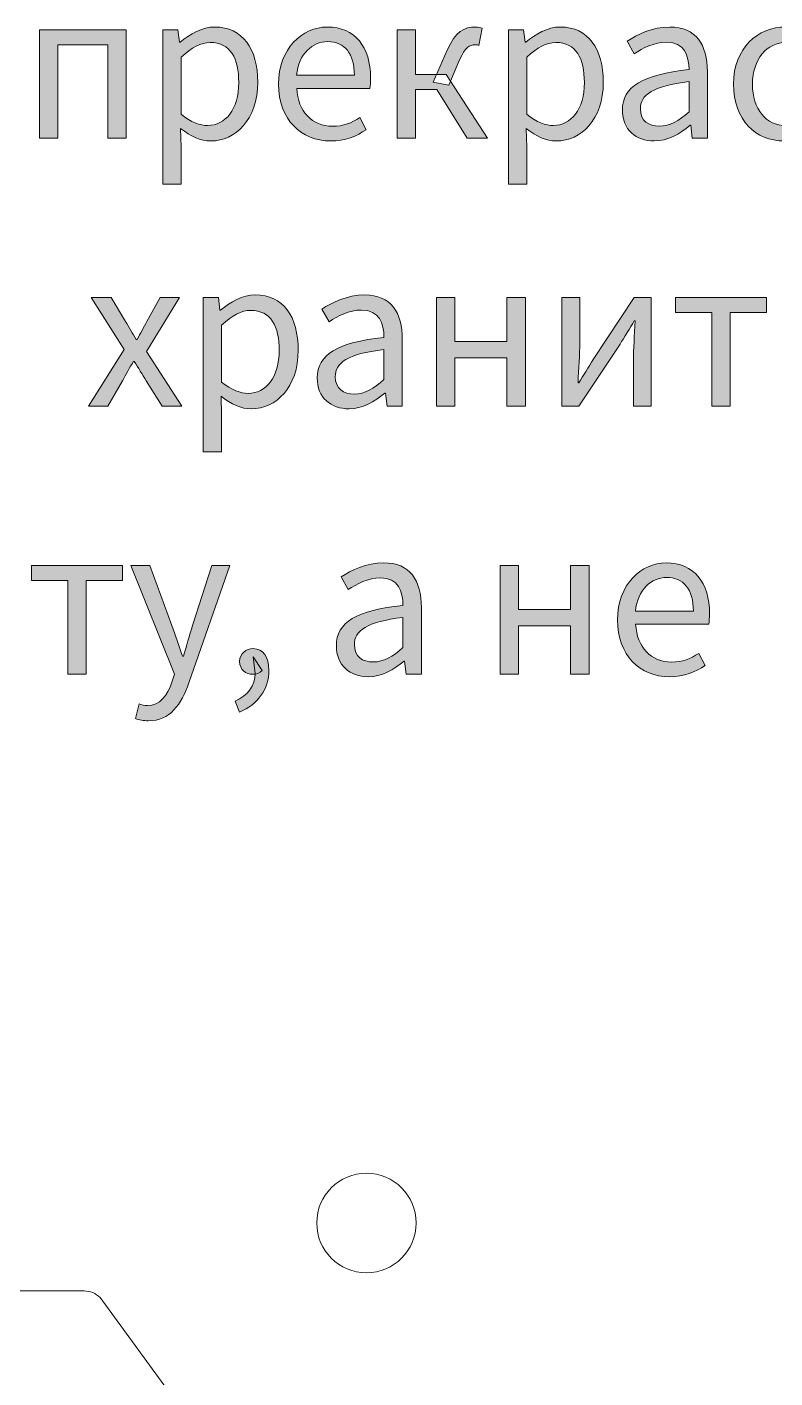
# Model space of a CAD drawing. Header units: millimetres. Extents: x -142 to 140, y -60 to 98.
# Drawn here: x -87.9 to -71.34, y 33.05 to 62.94 of the extents above; entities that cross this region are included whole.
import ezdxf

# ---------------------------------------------------------------- set-up
doc = ezdxf.new("R2010")
doc.units = ezdxf.units.MM
doc.header["$MEASUREMENT"] = 0
doc.layers.add('カット1(R255G0B0)', color=7, linetype='Continuous', lineweight=0)

# ---------------------------------------------------------------- blocks, each defined once
blk = doc.blocks.new('Block_1')
at = {"layer": 'カット1(R255G0B0)', "color": 5, "lineweight": 0, "true_color": 0x0000ff}
for points in [[(-86.638, 34.979), (-86.638, 34.979), (-141.64, 34.979), (-141.64, 34.979)], [(-86.285, 34.832), (-86.378, 34.926), (-86.506, 34.978), (-86.638, 34.978)], [(-86.285, 34.834), (-86.285, 34.834), (-75.742, 20.377), (-75.742, 20.377)]]:
    blk.add_open_spline(points, degree=3, dxfattribs=at)
blk = doc.blocks.new('Block_3')
at = {"layer": 'カット1(R255G0B0)', "true_color": 0x000000, "transparency": 33554687}
h = blk.add_hatch(color=18, dxfattribs=at)
h.dxf.hatch_style = 2
edge = h.paths.add_edge_path()
edge.add_spline(control_points=[(-87.628, 62.881), (-87.628, 62.881), (-85.706, 62.881), (-85.706, 62.881), (-85.706, 62.881), (-85.706, 60.479), (-85.706, 60.479), (-85.706, 60.479), (-86.112, 60.479), (-86.112, 60.479), (-86.112, 60.479), (-86.112, 62.55), (-86.112, 62.55), (-86.112, 62.55), (-87.221, 62.55), (-87.221, 62.55), (-87.221, 62.55), (-87.221, 60.479), (-87.221, 60.479), (-87.221, 60.479), (-87.628, 60.479), (-87.628, 60.479), (-87.628, 60.479), (-87.628, 62.881), (-87.628, 62.881)], knot_values=[0, 0, 0, 0, 1, 1, 1, 2, 2, 2, 3, 3, 3, 4, 4, 4, 5, 5, 5, 6, 6, 6, 7, 7, 7, 8, 8, 8, 8], degree=3, periodic=0)
h = blk.add_hatch(color=18, dxfattribs=at)
h.dxf.hatch_style = 2
edge = h.paths.add_edge_path()
edge.add_spline(control_points=[(-83.215, 61.713), (-83.215, 62.243), (-83.396, 62.599), (-83.848, 62.599), (-84.051, 62.599), (-84.256, 62.487), (-84.49, 62.271), (-84.49, 62.271), (-84.49, 61.012), (-84.49, 61.012), (-84.273, 60.829), (-84.064, 60.762), (-83.905, 60.762), (-83.508, 60.762), (-83.215, 61.12), (-83.215, 61.713)], knot_values=[0, 0, 0, 0, 1, 1, 1, 2, 2, 2, 3, 3, 3, 4, 4, 4, 5, 5, 5, 5], degree=3, periodic=0)
edge = h.paths.add_edge_path()
edge.add_spline(control_points=[(-84.896, 62.881), (-84.896, 62.881), (-84.561, 62.881), (-84.561, 62.881), (-84.561, 62.881), (-84.526, 62.604), (-84.526, 62.604), (-84.526, 62.604), (-84.513, 62.604), (-84.513, 62.604), (-84.296, 62.785), (-84.025, 62.941), (-83.747, 62.941), (-83.127, 62.941), (-82.795, 62.459), (-82.795, 61.717), (-82.795, 60.898), (-83.286, 60.42), (-83.835, 60.42), (-84.055, 60.42), (-84.28, 60.521), (-84.501, 60.698), (-84.501, 60.698), (-84.49, 60.279), (-84.49, 60.279), (-84.49, 60.279), (-84.49, 59.466), (-84.49, 59.466), (-84.49, 59.466), (-84.896, 59.466), (-84.896, 59.466), (-84.896, 59.466), (-84.896, 62.881), (-84.896, 62.881)], knot_values=[0, 0, 0, 0, 1, 1, 1, 2, 2, 2, 3, 3, 3, 4, 4, 4, 5, 5, 5, 6, 6, 6, 7, 7, 7, 8, 8, 8, 9, 9, 9, 10, 10, 10, 11, 11, 11, 11], degree=3, periodic=0)
h = blk.add_hatch(color=18, dxfattribs=at)
h.dxf.hatch_style = 2
edge = h.paths.add_edge_path()
edge.add_spline(control_points=[(-80.655, 61.874), (-80.655, 62.355), (-80.871, 62.617), (-81.247, 62.617), (-81.585, 62.617), (-81.886, 62.346), (-81.936, 61.874), (-81.936, 61.874), (-80.655, 61.874), (-80.655, 61.874)], knot_values=[0, 0, 0, 0, 1, 1, 1, 2, 2, 2, 3, 3, 3, 3], degree=3, periodic=0)
edge = h.paths.add_edge_path()
edge.add_spline(control_points=[(-82.334, 61.677), (-82.334, 62.459), (-81.807, 62.941), (-81.254, 62.941), (-80.641, 62.941), (-80.296, 62.501), (-80.296, 61.814), (-80.296, 61.728), (-80.303, 61.642), (-80.314, 61.583), (-80.314, 61.583), (-81.932, 61.583), (-81.932, 61.583), (-81.903, 61.074), (-81.592, 60.744), (-81.134, 60.744), (-80.903, 60.744), (-80.714, 60.818), (-80.536, 60.936), (-80.536, 60.936), (-80.391, 60.669), (-80.391, 60.669), (-80.601, 60.531), (-80.857, 60.42), (-81.184, 60.42), (-81.824, 60.42), (-82.334, 60.888), (-82.334, 61.677)], knot_values=[0, 0, 0, 0, 1, 1, 1, 2, 2, 2, 3, 3, 3, 4, 4, 4, 5, 5, 5, 6, 6, 6, 7, 7, 7, 8, 8, 8, 9, 9, 9, 9], degree=3, periodic=0)
h = blk.add_hatch(color=18, dxfattribs=at)
h.dxf.hatch_style = 2
edge = h.paths.add_edge_path()
edge.add_spline(control_points=[(-78.914, 61.718), (-78.914, 61.718), (-78.599, 62.427), (-78.599, 62.427), (-78.414, 62.848), (-78.229, 62.941), (-77.969, 62.941), (-77.918, 62.941), (-77.864, 62.931), (-77.826, 62.914), (-77.826, 62.914), (-77.898, 62.533), (-77.898, 62.533), (-77.928, 62.543), (-77.944, 62.546), (-77.979, 62.546), (-78.103, 62.546), (-78.203, 62.501), (-78.325, 62.216), (-78.325, 62.216), (-78.568, 61.651), (-78.568, 61.651), (-78.568, 61.651), (-78.914, 61.718), (-78.914, 61.718)], knot_values=[0, 0, 0, 0, 1, 1, 1, 2, 2, 2, 3, 3, 3, 4, 4, 4, 5, 5, 5, 6, 6, 6, 7, 7, 7, 8, 8, 8, 8], degree=3, periodic=0)
edge = h.paths.add_edge_path()
edge.add_spline(control_points=[(-79.706, 62.881), (-79.706, 62.881), (-79.299, 62.881), (-79.299, 62.881), (-79.299, 62.881), (-79.299, 61.893), (-79.299, 61.893), (-79.299, 61.893), (-78.625, 61.893), (-78.625, 61.893), (-78.625, 61.893), (-77.712, 60.479), (-77.712, 60.479), (-77.712, 60.479), (-78.16, 60.479), (-78.16, 60.479), (-78.16, 60.479), (-78.828, 61.562), (-78.828, 61.562), (-78.828, 61.562), (-79.299, 61.562), (-79.299, 61.562), (-79.299, 61.562), (-79.299, 60.479), (-79.299, 60.479), (-79.299, 60.479), (-79.706, 60.479), (-79.706, 60.479), (-79.706, 60.479), (-79.706, 62.881), (-79.706, 62.881)], knot_values=[0, 0, 0, 0, 1, 1, 1, 2, 2, 2, 3, 3, 3, 4, 4, 4, 5, 5, 5, 6, 6, 6, 7, 7, 7, 8, 8, 8, 9, 9, 9, 10, 10, 10, 10], degree=3, periodic=0)
h = blk.add_hatch(color=18, dxfattribs=at)
h.dxf.hatch_style = 2
edge = h.paths.add_edge_path()
edge.add_spline(control_points=[(-75.565, 61.713), (-75.565, 62.243), (-75.746, 62.599), (-76.198, 62.599), (-76.401, 62.599), (-76.606, 62.487), (-76.84, 62.271), (-76.84, 62.271), (-76.84, 61.012), (-76.84, 61.012), (-76.622, 60.829), (-76.414, 60.762), (-76.255, 60.762), (-75.857, 60.762), (-75.565, 61.12), (-75.565, 61.713)], knot_values=[0, 0, 0, 0, 1, 1, 1, 2, 2, 2, 3, 3, 3, 4, 4, 4, 5, 5, 5, 5], degree=3, periodic=0)
edge = h.paths.add_edge_path()
edge.add_spline(control_points=[(-77.246, 62.881), (-77.246, 62.881), (-76.911, 62.881), (-76.911, 62.881), (-76.911, 62.881), (-76.876, 62.604), (-76.876, 62.604), (-76.876, 62.604), (-76.863, 62.604), (-76.863, 62.604), (-76.645, 62.785), (-76.375, 62.941), (-76.097, 62.941), (-75.476, 62.941), (-75.145, 62.459), (-75.145, 61.717), (-75.145, 60.898), (-75.636, 60.42), (-76.185, 60.42), (-76.405, 60.42), (-76.63, 60.521), (-76.851, 60.698), (-76.851, 60.698), (-76.84, 60.279), (-76.84, 60.279), (-76.84, 60.279), (-76.84, 59.466), (-76.84, 59.466), (-76.84, 59.466), (-77.246, 59.466), (-77.246, 59.466), (-77.246, 59.466), (-77.246, 62.881), (-77.246, 62.881)], knot_values=[0, 0, 0, 0, 1, 1, 1, 2, 2, 2, 3, 3, 3, 4, 4, 4, 5, 5, 5, 6, 6, 6, 7, 7, 7, 8, 8, 8, 9, 9, 9, 10, 10, 10, 11, 11, 11, 11], degree=3, periodic=0)
h = blk.add_hatch(color=18, dxfattribs=at)
h.dxf.hatch_style = 2
edge = h.paths.add_edge_path()
edge.add_spline(control_points=[(-73.248, 61.065), (-73.248, 61.065), (-73.248, 61.733), (-73.248, 61.733), (-74.053, 61.636), (-74.325, 61.438), (-74.325, 61.131), (-74.325, 60.859), (-74.14, 60.747), (-73.904, 60.747), (-73.672, 60.747), (-73.48, 60.86), (-73.248, 61.065)], knot_values=[0, 0, 0, 0, 1, 1, 1, 2, 2, 2, 3, 3, 3, 4, 4, 4, 4], degree=3, periodic=0)
edge = h.paths.add_edge_path()
edge.add_spline(control_points=[(-74.723, 61.103), (-74.723, 61.626), (-74.272, 61.888), (-73.248, 61.999), (-73.249, 62.308), (-73.351, 62.606), (-73.744, 62.606), (-74.021, 62.606), (-74.272, 62.474), (-74.46, 62.348), (-74.46, 62.348), (-74.619, 62.627), (-74.619, 62.627), (-74.398, 62.772), (-74.061, 62.941), (-73.676, 62.941), (-73.089, 62.941), (-72.841, 62.551), (-72.841, 61.953), (-72.841, 61.953), (-72.841, 60.479), (-72.841, 60.479), (-72.841, 60.479), (-73.177, 60.479), (-73.177, 60.479), (-73.177, 60.479), (-73.211, 60.767), (-73.211, 60.767), (-73.211, 60.767), (-73.225, 60.767), (-73.225, 60.767), (-73.454, 60.576), (-73.721, 60.42), (-74.019, 60.42), (-74.421, 60.42), (-74.723, 60.67), (-74.723, 61.103)], knot_values=[0, 0, 0, 0, 1, 1, 1, 2, 2, 2, 3, 3, 3, 4, 4, 4, 5, 5, 5, 6, 6, 6, 7, 7, 7, 8, 8, 8, 9, 9, 9, 10, 10, 10, 11, 11, 11, 12, 12, 12, 12], degree=3, periodic=0)
h = blk.add_hatch(color=18, dxfattribs=at)
h.dxf.hatch_style = 2
edge = h.paths.add_edge_path()
edge.add_spline(control_points=[(-72.263, 61.677), (-72.263, 62.479), (-71.722, 62.941), (-71.108, 62.941), (-70.793, 62.941), (-70.574, 62.811), (-70.405, 62.659), (-70.405, 62.659), (-70.613, 62.39), (-70.613, 62.39), (-70.753, 62.516), (-70.901, 62.602), (-71.09, 62.602), (-71.524, 62.602), (-71.844, 62.228), (-71.844, 61.677), (-71.844, 61.127), (-71.542, 60.758), (-71.101, 60.758), (-70.881, 60.758), (-70.686, 60.865), (-70.537, 60.998), (-70.537, 60.998), (-70.36, 60.725), (-70.36, 60.725), (-70.576, 60.533), (-70.849, 60.42), (-71.137, 60.42), (-71.776, 60.42), (-72.263, 60.882), (-72.263, 61.677)], knot_values=[0, 0, 0, 0, 1, 1, 1, 2, 2, 2, 3, 3, 3, 4, 4, 4, 5, 5, 5, 6, 6, 6, 7, 7, 7, 8, 8, 8, 9, 9, 9, 10, 10, 10, 10], degree=3, periodic=0)
h = blk.add_hatch(color=18, dxfattribs=at)
h.dxf.hatch_style = 2
edge = h.paths.add_edge_path()
edge.add_spline(control_points=[(-85.754, 55.806), (-85.754, 55.806), (-86.48, 56.955), (-86.48, 56.955), (-86.48, 56.955), (-86.04, 56.955), (-86.04, 56.955), (-86.04, 56.955), (-85.718, 56.428), (-85.718, 56.428), (-85.644, 56.296), (-85.563, 56.16), (-85.483, 56.028), (-85.483, 56.028), (-85.463, 56.028), (-85.463, 56.028), (-85.39, 56.16), (-85.319, 56.296), (-85.246, 56.428), (-85.246, 56.428), (-84.953, 56.955), (-84.953, 56.955), (-84.953, 56.955), (-84.529, 56.955), (-84.529, 56.955), (-84.529, 56.955), (-85.256, 55.764), (-85.256, 55.764), (-85.256, 55.764), (-84.471, 54.553), (-84.471, 54.553), (-84.471, 54.553), (-84.912, 54.553), (-84.912, 54.553), (-84.912, 54.553), (-85.265, 55.111), (-85.265, 55.111), (-85.349, 55.256), (-85.437, 55.404), (-85.527, 55.542), (-85.527, 55.542), (-85.546, 55.542), (-85.546, 55.542), (-85.629, 55.404), (-85.707, 55.258), (-85.789, 55.111), (-85.789, 55.111), (-86.115, 54.553), (-86.115, 54.553), (-86.115, 54.553), (-86.539, 54.553), (-86.539, 54.553), (-86.539, 54.553), (-85.754, 55.806), (-85.754, 55.806)], knot_values=[0, 0, 0, 0, 1, 1, 1, 2, 2, 2, 3, 3, 3, 4, 4, 4, 5, 5, 5, 6, 6, 6, 7, 7, 7, 8, 8, 8, 9, 9, 9, 10, 10, 10, 11, 11, 11, 12, 12, 12, 13, 13, 13, 14, 14, 14, 15, 15, 15, 16, 16, 16, 17, 17, 17, 18, 18, 18, 18], degree=3, periodic=0)
h = blk.add_hatch(color=18, dxfattribs=at)
h.dxf.hatch_style = 2
edge = h.paths.add_edge_path()
edge.add_spline(control_points=[(-82.318, 55.786), (-82.318, 56.317), (-82.499, 56.672), (-82.951, 56.672), (-83.155, 56.672), (-83.36, 56.56), (-83.593, 56.344), (-83.593, 56.344), (-83.593, 55.085), (-83.593, 55.085), (-83.376, 54.903), (-83.167, 54.836), (-83.008, 54.836), (-82.611, 54.836), (-82.318, 55.194), (-82.318, 55.786)], knot_values=[0, 0, 0, 0, 1, 1, 1, 2, 2, 2, 3, 3, 3, 4, 4, 4, 5, 5, 5, 5], degree=3, periodic=0)
edge = h.paths.add_edge_path()
edge.add_spline(control_points=[(-84, 56.955), (-84, 56.955), (-83.664, 56.955), (-83.664, 56.955), (-83.664, 56.955), (-83.63, 56.678), (-83.63, 56.678), (-83.63, 56.678), (-83.616, 56.678), (-83.616, 56.678), (-83.399, 56.858), (-83.129, 57.014), (-82.85, 57.014), (-82.23, 57.014), (-81.898, 56.532), (-81.898, 55.79), (-81.898, 54.971), (-82.389, 54.493), (-82.938, 54.493), (-83.158, 54.493), (-83.384, 54.595), (-83.604, 54.772), (-83.604, 54.772), (-83.593, 54.353), (-83.593, 54.353), (-83.593, 54.353), (-83.593, 53.539), (-83.593, 53.539), (-83.593, 53.539), (-84, 53.539), (-84, 53.539), (-84, 53.539), (-84, 56.955), (-84, 56.955)], knot_values=[0, 0, 0, 0, 1, 1, 1, 2, 2, 2, 3, 3, 3, 4, 4, 4, 5, 5, 5, 6, 6, 6, 7, 7, 7, 8, 8, 8, 9, 9, 9, 10, 10, 10, 11, 11, 11, 11], degree=3, periodic=0)
h = blk.add_hatch(color=18, dxfattribs=at)
h.dxf.hatch_style = 2
edge = h.paths.add_edge_path()
edge.add_spline(control_points=[(-80.001, 55.139), (-80.001, 55.139), (-80.001, 55.806), (-80.001, 55.806), (-80.806, 55.709), (-81.079, 55.512), (-81.079, 55.205), (-81.079, 54.932), (-80.893, 54.821), (-80.658, 54.821), (-80.426, 54.821), (-80.234, 54.934), (-80.001, 55.139)], knot_values=[0, 0, 0, 0, 1, 1, 1, 2, 2, 2, 3, 3, 3, 4, 4, 4, 4], degree=3, periodic=0)
edge = h.paths.add_edge_path()
edge.add_spline(control_points=[(-81.477, 55.176), (-81.477, 55.7), (-81.025, 55.961), (-80.001, 56.073), (-80.002, 56.382), (-80.105, 56.679), (-80.497, 56.679), (-80.775, 56.679), (-81.025, 56.548), (-81.213, 56.422), (-81.213, 56.422), (-81.373, 56.7), (-81.373, 56.7), (-81.152, 56.845), (-80.815, 57.014), (-80.429, 57.014), (-79.843, 57.014), (-79.595, 56.625), (-79.595, 56.027), (-79.595, 56.027), (-79.595, 54.553), (-79.595, 54.553), (-79.595, 54.553), (-79.931, 54.553), (-79.931, 54.553), (-79.931, 54.553), (-79.965, 54.84), (-79.965, 54.84), (-79.965, 54.84), (-79.979, 54.84), (-79.979, 54.84), (-80.208, 54.65), (-80.475, 54.493), (-80.773, 54.493), (-81.175, 54.493), (-81.477, 54.743), (-81.477, 55.176)], knot_values=[0, 0, 0, 0, 1, 1, 1, 2, 2, 2, 3, 3, 3, 4, 4, 4, 5, 5, 5, 6, 6, 6, 7, 7, 7, 8, 8, 8, 9, 9, 9, 10, 10, 10, 11, 11, 11, 12, 12, 12, 12], degree=3, periodic=0)
h = blk.add_hatch(color=18, dxfattribs=at)
h.dxf.hatch_style = 2
edge = h.paths.add_edge_path()
edge.add_spline(control_points=[(-78.839, 56.955), (-78.839, 56.955), (-78.432, 56.955), (-78.432, 56.955), (-78.432, 56.955), (-78.432, 55.98), (-78.432, 55.98), (-78.432, 55.98), (-77.278, 55.98), (-77.278, 55.98), (-77.278, 55.98), (-77.278, 56.955), (-77.278, 56.955), (-77.278, 56.955), (-76.871, 56.955), (-76.871, 56.955), (-76.871, 56.955), (-76.871, 54.553), (-76.871, 54.553), (-76.871, 54.553), (-77.278, 54.553), (-77.278, 54.553), (-77.278, 54.553), (-77.278, 55.62), (-77.278, 55.62), (-77.278, 55.62), (-78.432, 55.62), (-78.432, 55.62), (-78.432, 55.62), (-78.432, 54.553), (-78.432, 54.553), (-78.432, 54.553), (-78.839, 54.553), (-78.839, 54.553), (-78.839, 54.553), (-78.839, 56.955), (-78.839, 56.955)], knot_values=[0, 0, 0, 0, 1, 1, 1, 2, 2, 2, 3, 3, 3, 4, 4, 4, 5, 5, 5, 6, 6, 6, 7, 7, 7, 8, 8, 8, 9, 9, 9, 10, 10, 10, 11, 11, 11, 12, 12, 12, 12], degree=3, periodic=0)
h = blk.add_hatch(color=18, dxfattribs=at)
h.dxf.hatch_style = 2
edge = h.paths.add_edge_path()
edge.add_spline(control_points=[(-76.063, 56.955), (-76.063, 56.955), (-75.667, 56.955), (-75.667, 56.955), (-75.667, 56.955), (-75.667, 55.956), (-75.667, 55.956), (-75.667, 55.701), (-75.688, 55.379), (-75.705, 55.07), (-75.705, 55.07), (-75.687, 55.07), (-75.687, 55.07), (-75.598, 55.218), (-75.457, 55.437), (-75.369, 55.584), (-75.369, 55.584), (-74.46, 56.955), (-74.46, 56.955), (-74.46, 56.955), (-74.083, 56.955), (-74.083, 56.955), (-74.083, 56.955), (-74.083, 54.553), (-74.083, 54.553), (-74.083, 54.553), (-74.478, 54.553), (-74.478, 54.553), (-74.478, 54.553), (-74.478, 55.551), (-74.478, 55.551), (-74.478, 55.806), (-74.458, 56.127), (-74.439, 56.438), (-74.439, 56.438), (-74.459, 56.438), (-74.459, 56.438), (-74.548, 56.29), (-74.687, 56.069), (-74.775, 55.924), (-74.775, 55.924), (-75.685, 54.553), (-75.685, 54.553), (-75.685, 54.553), (-76.063, 54.553), (-76.063, 54.553), (-76.063, 54.553), (-76.063, 56.955), (-76.063, 56.955)], knot_values=[0, 0, 0, 0, 1, 1, 1, 2, 2, 2, 3, 3, 3, 4, 4, 4, 5, 5, 5, 6, 6, 6, 7, 7, 7, 8, 8, 8, 9, 9, 9, 10, 10, 10, 11, 11, 11, 12, 12, 12, 13, 13, 13, 14, 14, 14, 15, 15, 15, 16, 16, 16, 16], degree=3, periodic=0)
h = blk.add_hatch(color=18, dxfattribs=at)
h.dxf.hatch_style = 2
edge = h.paths.add_edge_path()
edge.add_spline(control_points=[(-72.745, 56.624), (-72.745, 56.624), (-73.549, 56.624), (-73.549, 56.624), (-73.549, 56.624), (-73.549, 56.955), (-73.549, 56.955), (-73.549, 56.955), (-71.534, 56.955), (-71.534, 56.955), (-71.534, 56.955), (-71.534, 56.624), (-71.534, 56.624), (-71.534, 56.624), (-72.339, 56.624), (-72.339, 56.624), (-72.339, 56.624), (-72.339, 54.553), (-72.339, 54.553), (-72.339, 54.553), (-72.745, 54.553), (-72.745, 54.553), (-72.745, 54.553), (-72.745, 56.624), (-72.745, 56.624)], knot_values=[0, 0, 0, 0, 1, 1, 1, 2, 2, 2, 3, 3, 3, 4, 4, 4, 5, 5, 5, 6, 6, 6, 7, 7, 7, 8, 8, 8, 8], degree=3, periodic=0)
h = blk.add_hatch(color=18, dxfattribs=at)
h.dxf.hatch_style = 2
edge = h.paths.add_edge_path()
edge.add_spline(control_points=[(-87.001, 50.697), (-87.001, 50.697), (-87.805, 50.697), (-87.805, 50.697), (-87.805, 50.697), (-87.805, 51.028), (-87.805, 51.028), (-87.805, 51.028), (-85.791, 51.028), (-85.791, 51.028), (-85.791, 51.028), (-85.791, 50.697), (-85.791, 50.697), (-85.791, 50.697), (-86.595, 50.697), (-86.595, 50.697), (-86.595, 50.697), (-86.595, 48.626), (-86.595, 48.626), (-86.595, 48.626), (-87.001, 48.626), (-87.001, 48.626), (-87.001, 48.626), (-87.001, 50.697), (-87.001, 50.697)], knot_values=[0, 0, 0, 0, 1, 1, 1, 2, 2, 2, 3, 3, 3, 4, 4, 4, 5, 5, 5, 6, 6, 6, 7, 7, 7, 8, 8, 8, 8], degree=3, periodic=0)
h = blk.add_hatch(color=18, dxfattribs=at)
h.dxf.hatch_style = 2
edge = h.paths.add_edge_path()
edge.add_spline(control_points=[(-85.498, 47.64), (-85.498, 47.64), (-85.418, 47.964), (-85.418, 47.964), (-85.371, 47.948), (-85.297, 47.928), (-85.235, 47.928), (-84.964, 47.928), (-84.793, 48.146), (-84.694, 48.444), (-84.694, 48.444), (-84.639, 48.621), (-84.639, 48.621), (-84.639, 48.621), (-85.603, 51.028), (-85.603, 51.028), (-85.603, 51.028), (-85.184, 51.028), (-85.184, 51.028), (-85.184, 51.028), (-84.694, 49.698), (-84.694, 49.698), (-84.618, 49.489), (-84.538, 49.244), (-84.46, 49.021), (-84.46, 49.021), (-84.44, 49.021), (-84.44, 49.021), (-84.372, 49.24), (-84.304, 49.486), (-84.238, 49.698), (-84.238, 49.698), (-83.81, 51.028), (-83.81, 51.028), (-83.81, 51.028), (-83.412, 51.028), (-83.412, 51.028), (-83.412, 51.028), (-84.317, 48.428), (-84.317, 48.428), (-84.486, 47.951), (-84.734, 47.591), (-85.216, 47.591), (-85.328, 47.591), (-85.42, 47.611), (-85.498, 47.64)], knot_values=[0, 0, 0, 0, 1, 1, 1, 2, 2, 2, 3, 3, 3, 4, 4, 4, 5, 5, 5, 6, 6, 6, 7, 7, 7, 8, 8, 8, 9, 9, 9, 10, 10, 10, 11, 11, 11, 12, 12, 12, 13, 13, 13, 14, 14, 14, 15, 15, 15, 15], degree=3, periodic=0)
h = blk.add_hatch(color=18, dxfattribs=at)
h.dxf.hatch_style = 2
edge = h.paths.add_edge_path()
edge.add_spline(control_points=[(-79.579, 49.212), (-79.579, 49.212), (-79.579, 49.879), (-79.579, 49.879), (-80.384, 49.782), (-80.656, 49.585), (-80.656, 49.278), (-80.656, 49.005), (-80.471, 48.894), (-80.235, 48.894), (-80.003, 48.894), (-79.812, 49.007), (-79.579, 49.212)], knot_values=[0, 0, 0, 0, 1, 1, 1, 2, 2, 2, 3, 3, 3, 4, 4, 4, 4], degree=3, periodic=0)
edge = h.paths.add_edge_path()
edge.add_spline(control_points=[(-81.054, 49.249), (-81.054, 49.773), (-80.603, 50.034), (-79.579, 50.146), (-79.58, 50.455), (-79.683, 50.752), (-80.075, 50.752), (-80.353, 50.752), (-80.603, 50.621), (-80.791, 50.495), (-80.791, 50.495), (-80.95, 50.773), (-80.95, 50.773), (-80.729, 50.919), (-80.392, 51.087), (-80.007, 51.087), (-79.421, 51.087), (-79.173, 50.698), (-79.173, 50.1), (-79.173, 50.1), (-79.173, 48.626), (-79.173, 48.626), (-79.173, 48.626), (-79.508, 48.626), (-79.508, 48.626), (-79.508, 48.626), (-79.543, 48.913), (-79.543, 48.913), (-79.543, 48.913), (-79.556, 48.913), (-79.556, 48.913), (-79.785, 48.723), (-80.053, 48.567), (-80.351, 48.567), (-80.753, 48.567), (-81.054, 48.816), (-81.054, 49.249)], knot_values=[0, 0, 0, 0, 1, 1, 1, 2, 2, 2, 3, 3, 3, 4, 4, 4, 5, 5, 5, 6, 6, 6, 7, 7, 7, 8, 8, 8, 9, 9, 9, 10, 10, 10, 11, 11, 11, 12, 12, 12, 12], degree=3, periodic=0)
h = blk.add_hatch(color=18, dxfattribs=at)
h.dxf.hatch_style = 2
edge = h.paths.add_edge_path()
edge.add_spline(control_points=[(-77.429, 51.028), (-77.429, 51.028), (-77.022, 51.028), (-77.022, 51.028), (-77.022, 51.028), (-77.022, 50.053), (-77.022, 50.053), (-77.022, 50.053), (-75.868, 50.053), (-75.868, 50.053), (-75.868, 50.053), (-75.868, 51.028), (-75.868, 51.028), (-75.868, 51.028), (-75.461, 51.028), (-75.461, 51.028), (-75.461, 51.028), (-75.461, 48.626), (-75.461, 48.626), (-75.461, 48.626), (-75.868, 48.626), (-75.868, 48.626), (-75.868, 48.626), (-75.868, 49.693), (-75.868, 49.693), (-75.868, 49.693), (-77.022, 49.693), (-77.022, 49.693), (-77.022, 49.693), (-77.022, 48.626), (-77.022, 48.626), (-77.022, 48.626), (-77.429, 48.626), (-77.429, 48.626), (-77.429, 48.626), (-77.429, 51.028), (-77.429, 51.028)], knot_values=[0, 0, 0, 0, 1, 1, 1, 2, 2, 2, 3, 3, 3, 4, 4, 4, 5, 5, 5, 6, 6, 6, 7, 7, 7, 8, 8, 8, 9, 9, 9, 10, 10, 10, 11, 11, 11, 12, 12, 12, 12], degree=3, periodic=0)
h = blk.add_hatch(color=18, dxfattribs=at)
h.dxf.hatch_style = 2
edge = h.paths.add_edge_path()
edge.add_spline(control_points=[(-73.152, 50.02), (-73.152, 50.502), (-73.369, 50.763), (-73.745, 50.763), (-74.082, 50.763), (-74.384, 50.492), (-74.434, 50.02), (-74.434, 50.02), (-73.152, 50.02), (-73.152, 50.02)], knot_values=[0, 0, 0, 0, 1, 1, 1, 2, 2, 2, 3, 3, 3, 3], degree=3, periodic=0)
edge = h.paths.add_edge_path()
edge.add_spline(control_points=[(-74.832, 49.824), (-74.832, 50.605), (-74.305, 51.087), (-73.752, 51.087), (-73.139, 51.087), (-72.793, 50.647), (-72.793, 49.96), (-72.793, 49.874), (-72.801, 49.789), (-72.812, 49.729), (-72.812, 49.729), (-74.43, 49.729), (-74.43, 49.729), (-74.401, 49.22), (-74.09, 48.89), (-73.632, 48.89), (-73.401, 48.89), (-73.212, 48.965), (-73.034, 49.082), (-73.034, 49.082), (-72.888, 48.816), (-72.888, 48.816), (-73.099, 48.678), (-73.355, 48.567), (-73.682, 48.567), (-74.322, 48.567), (-74.832, 49.035), (-74.832, 49.824)], knot_values=[0, 0, 0, 0, 1, 1, 1, 2, 2, 2, 3, 3, 3, 4, 4, 4, 5, 5, 5, 6, 6, 6, 7, 7, 7, 8, 8, 8, 9, 9, 9, 9], degree=3, periodic=0)
h = blk.add_hatch(color=18, dxfattribs=at)
h.dxf.hatch_style = 2
edge = h.paths.add_edge_path()
edge.add_spline(control_points=[(-83.295, 48.025), (-83.017, 48.147), (-82.848, 48.366), (-82.85, 48.638), (-82.85, 48.638), (-82.894, 49.003), (-82.894, 49.003), (-82.894, 49.003), (-82.695, 48.706), (-82.695, 48.706), (-82.749, 48.641), (-82.823, 48.622), (-82.9, 48.622), (-83.057, 48.622), (-83.195, 48.721), (-83.195, 48.905), (-83.195, 49.082), (-83.055, 49.188), (-82.893, 49.188), (-82.677, 49.188), (-82.548, 49.008), (-82.548, 48.711), (-82.548, 48.284), (-82.797, 47.952), (-83.196, 47.786), (-83.196, 47.786), (-83.295, 48.025), (-83.295, 48.025)], knot_values=[0, 0, 0, 0, 1, 1, 1, 2, 2, 2, 3, 3, 3, 4, 4, 4, 5, 5, 5, 6, 6, 6, 7, 7, 7, 8, 8, 8, 9, 9, 9, 9], degree=3, periodic=0)
at = {"layer": 'カット1(R255G0B0)'}
for points, knots in [([(-87.628, 62.881), (-87.628, 62.881), (-85.706, 62.881), (-85.706, 62.881), (-85.706, 62.881), (-85.706, 60.479), (-85.706, 60.479), (-85.706, 60.479), (-86.112, 60.479), (-86.112, 60.479), (-86.112, 60.479), (-86.112, 62.55), (-86.112, 62.55), (-86.112, 62.55), (-87.221, 62.55), (-87.221, 62.55), (-87.221, 62.55), (-87.221, 60.479), (-87.221, 60.479), (-87.221, 60.479), (-87.628, 60.479), (-87.628, 60.479), (-87.628, 60.479), (-87.628, 62.881), (-87.628, 62.881)], [0, 0, 0, 0, 1, 1, 1, 2, 2, 2, 3, 3, 3, 4, 4, 4, 5, 5, 5, 6, 6, 6, 7, 7, 7, 8, 8, 8, 8]), ([(-84.896, 62.881), (-84.896, 62.881), (-84.561, 62.881), (-84.561, 62.881), (-84.561, 62.881), (-84.526, 62.604), (-84.526, 62.604), (-84.526, 62.604), (-84.513, 62.604), (-84.513, 62.604), (-84.296, 62.785), (-84.025, 62.941), (-83.747, 62.941), (-83.127, 62.941), (-82.795, 62.459), (-82.795, 61.717), (-82.795, 60.898), (-83.286, 60.42), (-83.835, 60.42), (-84.055, 60.42), (-84.28, 60.521), (-84.501, 60.698), (-84.501, 60.698), (-84.49, 60.279), (-84.49, 60.279), (-84.49, 60.279), (-84.49, 59.466), (-84.49, 59.466), (-84.49, 59.466), (-84.896, 59.466), (-84.896, 59.466), (-84.896, 59.466), (-84.896, 62.881), (-84.896, 62.881)], [0, 0, 0, 0, 1, 1, 1, 2, 2, 2, 3, 3, 3, 4, 4, 4, 5, 5, 5, 6, 6, 6, 7, 7, 7, 8, 8, 8, 9, 9, 9, 10, 10, 10, 11, 11, 11, 11]), ([(-82.334, 61.677), (-82.334, 62.459), (-81.807, 62.941), (-81.254, 62.941), (-80.641, 62.941), (-80.296, 62.501), (-80.296, 61.814), (-80.296, 61.728), (-80.303, 61.642), (-80.314, 61.583), (-80.314, 61.583), (-81.932, 61.583), (-81.932, 61.583), (-81.903, 61.074), (-81.592, 60.744), (-81.134, 60.744), (-80.903, 60.744), (-80.714, 60.818), (-80.536, 60.936), (-80.536, 60.936), (-80.391, 60.669), (-80.391, 60.669), (-80.601, 60.531), (-80.857, 60.42), (-81.184, 60.42), (-81.824, 60.42), (-82.334, 60.888), (-82.334, 61.677)], [0, 0, 0, 0, 1, 1, 1, 2, 2, 2, 3, 3, 3, 4, 4, 4, 5, 5, 5, 6, 6, 6, 7, 7, 7, 8, 8, 8, 9, 9, 9, 9]), ([(-79.706, 62.881), (-79.706, 62.881), (-79.299, 62.881), (-79.299, 62.881), (-79.299, 62.881), (-79.299, 61.893), (-79.299, 61.893), (-79.299, 61.893), (-78.625, 61.893), (-78.625, 61.893), (-78.625, 61.893), (-77.712, 60.479), (-77.712, 60.479), (-77.712, 60.479), (-78.16, 60.479), (-78.16, 60.479), (-78.16, 60.479), (-78.828, 61.562), (-78.828, 61.562), (-78.828, 61.562), (-79.299, 61.562), (-79.299, 61.562), (-79.299, 61.562), (-79.299, 60.479), (-79.299, 60.479), (-79.299, 60.479), (-79.706, 60.479), (-79.706, 60.479), (-79.706, 60.479), (-79.706, 62.881), (-79.706, 62.881)], [0, 0, 0, 0, 1, 1, 1, 2, 2, 2, 3, 3, 3, 4, 4, 4, 5, 5, 5, 6, 6, 6, 7, 7, 7, 8, 8, 8, 9, 9, 9, 10, 10, 10, 10]), ([(-78.914, 61.718), (-78.914, 61.718), (-78.599, 62.427), (-78.599, 62.427), (-78.414, 62.848), (-78.229, 62.941), (-77.969, 62.941), (-77.918, 62.941), (-77.864, 62.931), (-77.826, 62.914), (-77.826, 62.914), (-77.898, 62.533), (-77.898, 62.533), (-77.928, 62.543), (-77.944, 62.546), (-77.979, 62.546), (-78.103, 62.546), (-78.203, 62.501), (-78.325, 62.216), (-78.325, 62.216), (-78.568, 61.651), (-78.568, 61.651), (-78.568, 61.651), (-78.914, 61.718), (-78.914, 61.718)], [0, 0, 0, 0, 1, 1, 1, 2, 2, 2, 3, 3, 3, 4, 4, 4, 5, 5, 5, 6, 6, 6, 7, 7, 7, 8, 8, 8, 8]), ([(-77.246, 62.881), (-77.246, 62.881), (-76.911, 62.881), (-76.911, 62.881), (-76.911, 62.881), (-76.876, 62.604), (-76.876, 62.604), (-76.876, 62.604), (-76.863, 62.604), (-76.863, 62.604), (-76.645, 62.785), (-76.375, 62.941), (-76.097, 62.941), (-75.476, 62.941), (-75.145, 62.459), (-75.145, 61.717), (-75.145, 60.898), (-75.636, 60.42), (-76.185, 60.42), (-76.405, 60.42), (-76.63, 60.521), (-76.851, 60.698), (-76.851, 60.698), (-76.84, 60.279), (-76.84, 60.279), (-76.84, 60.279), (-76.84, 59.466), (-76.84, 59.466), (-76.84, 59.466), (-77.246, 59.466), (-77.246, 59.466), (-77.246, 59.466), (-77.246, 62.881), (-77.246, 62.881)], [0, 0, 0, 0, 1, 1, 1, 2, 2, 2, 3, 3, 3, 4, 4, 4, 5, 5, 5, 6, 6, 6, 7, 7, 7, 8, 8, 8, 9, 9, 9, 10, 10, 10, 11, 11, 11, 11]), ([(-74.723, 61.103), (-74.723, 61.626), (-74.272, 61.888), (-73.248, 61.999), (-73.249, 62.308), (-73.351, 62.606), (-73.744, 62.606), (-74.021, 62.606), (-74.272, 62.474), (-74.46, 62.348), (-74.46, 62.348), (-74.619, 62.627), (-74.619, 62.627), (-74.398, 62.772), (-74.061, 62.941), (-73.676, 62.941), (-73.089, 62.941), (-72.841, 62.551), (-72.841, 61.953), (-72.841, 61.953), (-72.841, 60.479), (-72.841, 60.479), (-72.841, 60.479), (-73.177, 60.479), (-73.177, 60.479), (-73.177, 60.479), (-73.211, 60.767), (-73.211, 60.767), (-73.211, 60.767), (-73.225, 60.767), (-73.225, 60.767), (-73.454, 60.576), (-73.721, 60.42), (-74.019, 60.42), (-74.421, 60.42), (-74.723, 60.67), (-74.723, 61.103)], [0, 0, 0, 0, 1, 1, 1, 2, 2, 2, 3, 3, 3, 4, 4, 4, 5, 5, 5, 6, 6, 6, 7, 7, 7, 8, 8, 8, 9, 9, 9, 10, 10, 10, 11, 11, 11, 12, 12, 12, 12]), ([(-72.263, 61.677), (-72.263, 62.479), (-71.722, 62.941), (-71.108, 62.941), (-70.793, 62.941), (-70.574, 62.811), (-70.405, 62.659), (-70.405, 62.659), (-70.613, 62.39), (-70.613, 62.39), (-70.753, 62.516), (-70.901, 62.602), (-71.09, 62.602), (-71.524, 62.602), (-71.844, 62.228), (-71.844, 61.677), (-71.844, 61.127), (-71.542, 60.758), (-71.101, 60.758), (-70.881, 60.758), (-70.686, 60.865), (-70.537, 60.998), (-70.537, 60.998), (-70.36, 60.725), (-70.36, 60.725), (-70.576, 60.533), (-70.849, 60.42), (-71.137, 60.42), (-71.776, 60.42), (-72.263, 60.882), (-72.263, 61.677)], [0, 0, 0, 0, 1, 1, 1, 2, 2, 2, 3, 3, 3, 4, 4, 4, 5, 5, 5, 6, 6, 6, 7, 7, 7, 8, 8, 8, 9, 9, 9, 10, 10, 10, 10]), ([(-83.215, 61.713), (-83.215, 62.243), (-83.396, 62.599), (-83.848, 62.599), (-84.051, 62.599), (-84.256, 62.487), (-84.49, 62.271), (-84.49, 62.271), (-84.49, 61.012), (-84.49, 61.012), (-84.273, 60.829), (-84.064, 60.762), (-83.905, 60.762), (-83.508, 60.762), (-83.215, 61.12), (-83.215, 61.713)], [0, 0, 0, 0, 1, 1, 1, 2, 2, 2, 3, 3, 3, 4, 4, 4, 5, 5, 5, 5]), ([(-80.655, 61.874), (-80.655, 62.355), (-80.871, 62.617), (-81.247, 62.617), (-81.585, 62.617), (-81.886, 62.346), (-81.936, 61.874), (-81.936, 61.874), (-80.655, 61.874), (-80.655, 61.874)], [0, 0, 0, 0, 1, 1, 1, 2, 2, 2, 3, 3, 3, 3]), ([(-75.565, 61.713), (-75.565, 62.243), (-75.746, 62.599), (-76.198, 62.599), (-76.401, 62.599), (-76.606, 62.487), (-76.84, 62.271), (-76.84, 62.271), (-76.84, 61.012), (-76.84, 61.012), (-76.622, 60.829), (-76.414, 60.762), (-76.255, 60.762), (-75.857, 60.762), (-75.565, 61.12), (-75.565, 61.713)], [0, 0, 0, 0, 1, 1, 1, 2, 2, 2, 3, 3, 3, 4, 4, 4, 5, 5, 5, 5]), ([(-73.248, 61.065), (-73.248, 61.065), (-73.248, 61.733), (-73.248, 61.733), (-74.053, 61.636), (-74.325, 61.438), (-74.325, 61.131), (-74.325, 60.859), (-74.14, 60.747), (-73.904, 60.747), (-73.672, 60.747), (-73.48, 60.86), (-73.248, 61.065)], [0, 0, 0, 0, 1, 1, 1, 2, 2, 2, 3, 3, 3, 4, 4, 4, 4]), ([(-85.754, 55.806), (-85.754, 55.806), (-86.48, 56.955), (-86.48, 56.955), (-86.48, 56.955), (-86.04, 56.955), (-86.04, 56.955), (-86.04, 56.955), (-85.718, 56.428), (-85.718, 56.428), (-85.644, 56.296), (-85.563, 56.16), (-85.483, 56.028), (-85.483, 56.028), (-85.463, 56.028), (-85.463, 56.028), (-85.39, 56.16), (-85.319, 56.296), (-85.246, 56.428), (-85.246, 56.428), (-84.953, 56.955), (-84.953, 56.955), (-84.953, 56.955), (-84.529, 56.955), (-84.529, 56.955), (-84.529, 56.955), (-85.256, 55.764), (-85.256, 55.764), (-85.256, 55.764), (-84.471, 54.553), (-84.471, 54.553), (-84.471, 54.553), (-84.912, 54.553), (-84.912, 54.553), (-84.912, 54.553), (-85.265, 55.111), (-85.265, 55.111), (-85.349, 55.256), (-85.437, 55.404), (-85.527, 55.542), (-85.527, 55.542), (-85.546, 55.542), (-85.546, 55.542), (-85.629, 55.404), (-85.707, 55.258), (-85.789, 55.111), (-85.789, 55.111), (-86.115, 54.553), (-86.115, 54.553), (-86.115, 54.553), (-86.539, 54.553), (-86.539, 54.553), (-86.539, 54.553), (-85.754, 55.806), (-85.754, 55.806)], [0, 0, 0, 0, 1, 1, 1, 2, 2, 2, 3, 3, 3, 4, 4, 4, 5, 5, 5, 6, 6, 6, 7, 7, 7, 8, 8, 8, 9, 9, 9, 10, 10, 10, 11, 11, 11, 12, 12, 12, 13, 13, 13, 14, 14, 14, 15, 15, 15, 16, 16, 16, 17, 17, 17, 18, 18, 18, 18]), ([(-84, 56.955), (-84, 56.955), (-83.664, 56.955), (-83.664, 56.955), (-83.664, 56.955), (-83.63, 56.678), (-83.63, 56.678), (-83.63, 56.678), (-83.616, 56.678), (-83.616, 56.678), (-83.399, 56.858), (-83.129, 57.014), (-82.85, 57.014), (-82.23, 57.014), (-81.898, 56.532), (-81.898, 55.79), (-81.898, 54.971), (-82.389, 54.493), (-82.938, 54.493), (-83.158, 54.493), (-83.384, 54.595), (-83.604, 54.772), (-83.604, 54.772), (-83.593, 54.353), (-83.593, 54.353), (-83.593, 54.353), (-83.593, 53.539), (-83.593, 53.539), (-83.593, 53.539), (-84, 53.539), (-84, 53.539), (-84, 53.539), (-84, 56.955), (-84, 56.955)], [0, 0, 0, 0, 1, 1, 1, 2, 2, 2, 3, 3, 3, 4, 4, 4, 5, 5, 5, 6, 6, 6, 7, 7, 7, 8, 8, 8, 9, 9, 9, 10, 10, 10, 11, 11, 11, 11]), ([(-81.477, 55.176), (-81.477, 55.7), (-81.025, 55.961), (-80.001, 56.073), (-80.002, 56.382), (-80.105, 56.679), (-80.497, 56.679), (-80.775, 56.679), (-81.025, 56.548), (-81.213, 56.422), (-81.213, 56.422), (-81.373, 56.7), (-81.373, 56.7), (-81.152, 56.845), (-80.815, 57.014), (-80.429, 57.014), (-79.843, 57.014), (-79.595, 56.625), (-79.595, 56.027), (-79.595, 56.027), (-79.595, 54.553), (-79.595, 54.553), (-79.595, 54.553), (-79.931, 54.553), (-79.931, 54.553), (-79.931, 54.553), (-79.965, 54.84), (-79.965, 54.84), (-79.965, 54.84), (-79.979, 54.84), (-79.979, 54.84), (-80.208, 54.65), (-80.475, 54.493), (-80.773, 54.493), (-81.175, 54.493), (-81.477, 54.743), (-81.477, 55.176)], [0, 0, 0, 0, 1, 1, 1, 2, 2, 2, 3, 3, 3, 4, 4, 4, 5, 5, 5, 6, 6, 6, 7, 7, 7, 8, 8, 8, 9, 9, 9, 10, 10, 10, 11, 11, 11, 12, 12, 12, 12]), ([(-78.839, 56.955), (-78.839, 56.955), (-78.432, 56.955), (-78.432, 56.955), (-78.432, 56.955), (-78.432, 55.98), (-78.432, 55.98), (-78.432, 55.98), (-77.278, 55.98), (-77.278, 55.98), (-77.278, 55.98), (-77.278, 56.955), (-77.278, 56.955), (-77.278, 56.955), (-76.871, 56.955), (-76.871, 56.955), (-76.871, 56.955), (-76.871, 54.553), (-76.871, 54.553), (-76.871, 54.553), (-77.278, 54.553), (-77.278, 54.553), (-77.278, 54.553), (-77.278, 55.62), (-77.278, 55.62), (-77.278, 55.62), (-78.432, 55.62), (-78.432, 55.62), (-78.432, 55.62), (-78.432, 54.553), (-78.432, 54.553), (-78.432, 54.553), (-78.839, 54.553), (-78.839, 54.553), (-78.839, 54.553), (-78.839, 56.955), (-78.839, 56.955)], [0, 0, 0, 0, 1, 1, 1, 2, 2, 2, 3, 3, 3, 4, 4, 4, 5, 5, 5, 6, 6, 6, 7, 7, 7, 8, 8, 8, 9, 9, 9, 10, 10, 10, 11, 11, 11, 12, 12, 12, 12]), ([(-76.063, 56.955), (-76.063, 56.955), (-75.667, 56.955), (-75.667, 56.955), (-75.667, 56.955), (-75.667, 55.956), (-75.667, 55.956), (-75.667, 55.701), (-75.688, 55.379), (-75.705, 55.07), (-75.705, 55.07), (-75.687, 55.07), (-75.687, 55.07), (-75.598, 55.218), (-75.457, 55.437), (-75.369, 55.584), (-75.369, 55.584), (-74.46, 56.955), (-74.46, 56.955), (-74.46, 56.955), (-74.083, 56.955), (-74.083, 56.955), (-74.083, 56.955), (-74.083, 54.553), (-74.083, 54.553), (-74.083, 54.553), (-74.478, 54.553), (-74.478, 54.553), (-74.478, 54.553), (-74.478, 55.551), (-74.478, 55.551), (-74.478, 55.806), (-74.458, 56.127), (-74.439, 56.438), (-74.439, 56.438), (-74.459, 56.438), (-74.459, 56.438), (-74.548, 56.29), (-74.687, 56.069), (-74.775, 55.924), (-74.775, 55.924), (-75.685, 54.553), (-75.685, 54.553), (-75.685, 54.553), (-76.063, 54.553), (-76.063, 54.553), (-76.063, 54.553), (-76.063, 56.955), (-76.063, 56.955)], [0, 0, 0, 0, 1, 1, 1, 2, 2, 2, 3, 3, 3, 4, 4, 4, 5, 5, 5, 6, 6, 6, 7, 7, 7, 8, 8, 8, 9, 9, 9, 10, 10, 10, 11, 11, 11, 12, 12, 12, 13, 13, 13, 14, 14, 14, 15, 15, 15, 16, 16, 16, 16]), ([(-72.745, 56.624), (-72.745, 56.624), (-73.549, 56.624), (-73.549, 56.624), (-73.549, 56.624), (-73.549, 56.955), (-73.549, 56.955), (-73.549, 56.955), (-71.534, 56.955), (-71.534, 56.955), (-71.534, 56.955), (-71.534, 56.624), (-71.534, 56.624), (-71.534, 56.624), (-72.339, 56.624), (-72.339, 56.624), (-72.339, 56.624), (-72.339, 54.553), (-72.339, 54.553), (-72.339, 54.553), (-72.745, 54.553), (-72.745, 54.553), (-72.745, 54.553), (-72.745, 56.624), (-72.745, 56.624)], [0, 0, 0, 0, 1, 1, 1, 2, 2, 2, 3, 3, 3, 4, 4, 4, 5, 5, 5, 6, 6, 6, 7, 7, 7, 8, 8, 8, 8]), ([(-82.318, 55.786), (-82.318, 56.317), (-82.499, 56.672), (-82.951, 56.672), (-83.155, 56.672), (-83.36, 56.56), (-83.593, 56.344), (-83.593, 56.344), (-83.593, 55.085), (-83.593, 55.085), (-83.376, 54.903), (-83.167, 54.836), (-83.008, 54.836), (-82.611, 54.836), (-82.318, 55.194), (-82.318, 55.786)], [0, 0, 0, 0, 1, 1, 1, 2, 2, 2, 3, 3, 3, 4, 4, 4, 5, 5, 5, 5]), ([(-80.001, 55.139), (-80.001, 55.139), (-80.001, 55.806), (-80.001, 55.806), (-80.806, 55.709), (-81.079, 55.512), (-81.079, 55.205), (-81.079, 54.932), (-80.893, 54.821), (-80.658, 54.821), (-80.426, 54.821), (-80.234, 54.934), (-80.001, 55.139)], [0, 0, 0, 0, 1, 1, 1, 2, 2, 2, 3, 3, 3, 4, 4, 4, 4]), ([(-87.001, 50.697), (-87.001, 50.697), (-87.805, 50.697), (-87.805, 50.697), (-87.805, 50.697), (-87.805, 51.028), (-87.805, 51.028), (-87.805, 51.028), (-85.791, 51.028), (-85.791, 51.028), (-85.791, 51.028), (-85.791, 50.697), (-85.791, 50.697), (-85.791, 50.697), (-86.595, 50.697), (-86.595, 50.697), (-86.595, 50.697), (-86.595, 48.626), (-86.595, 48.626), (-86.595, 48.626), (-87.001, 48.626), (-87.001, 48.626), (-87.001, 48.626), (-87.001, 50.697), (-87.001, 50.697)], [0, 0, 0, 0, 1, 1, 1, 2, 2, 2, 3, 3, 3, 4, 4, 4, 5, 5, 5, 6, 6, 6, 7, 7, 7, 8, 8, 8, 8]), ([(-85.498, 47.64), (-85.498, 47.64), (-85.418, 47.964), (-85.418, 47.964), (-85.371, 47.948), (-85.297, 47.928), (-85.235, 47.928), (-84.964, 47.928), (-84.793, 48.146), (-84.694, 48.444), (-84.694, 48.444), (-84.639, 48.621), (-84.639, 48.621), (-84.639, 48.621), (-85.603, 51.028), (-85.603, 51.028), (-85.603, 51.028), (-85.184, 51.028), (-85.184, 51.028), (-85.184, 51.028), (-84.694, 49.698), (-84.694, 49.698), (-84.618, 49.489), (-84.538, 49.244), (-84.46, 49.021), (-84.46, 49.021), (-84.44, 49.021), (-84.44, 49.021), (-84.372, 49.24), (-84.304, 49.486), (-84.238, 49.698), (-84.238, 49.698), (-83.81, 51.028), (-83.81, 51.028), (-83.81, 51.028), (-83.412, 51.028), (-83.412, 51.028), (-83.412, 51.028), (-84.317, 48.428), (-84.317, 48.428), (-84.486, 47.951), (-84.734, 47.591), (-85.216, 47.591), (-85.328, 47.591), (-85.42, 47.611), (-85.498, 47.64)], [0, 0, 0, 0, 1, 1, 1, 2, 2, 2, 3, 3, 3, 4, 4, 4, 5, 5, 5, 6, 6, 6, 7, 7, 7, 8, 8, 8, 9, 9, 9, 10, 10, 10, 11, 11, 11, 12, 12, 12, 13, 13, 13, 14, 14, 14, 15, 15, 15, 15]), ([(-81.054, 49.249), (-81.054, 49.773), (-80.603, 50.034), (-79.579, 50.146), (-79.58, 50.455), (-79.683, 50.752), (-80.075, 50.752), (-80.353, 50.752), (-80.603, 50.621), (-80.791, 50.495), (-80.791, 50.495), (-80.95, 50.773), (-80.95, 50.773), (-80.729, 50.919), (-80.392, 51.087), (-80.007, 51.087), (-79.421, 51.087), (-79.173, 50.698), (-79.173, 50.1), (-79.173, 50.1), (-79.173, 48.626), (-79.173, 48.626), (-79.173, 48.626), (-79.508, 48.626), (-79.508, 48.626), (-79.508, 48.626), (-79.543, 48.913), (-79.543, 48.913), (-79.543, 48.913), (-79.556, 48.913), (-79.556, 48.913), (-79.785, 48.723), (-80.053, 48.567), (-80.351, 48.567), (-80.753, 48.567), (-81.054, 48.816), (-81.054, 49.249)], [0, 0, 0, 0, 1, 1, 1, 2, 2, 2, 3, 3, 3, 4, 4, 4, 5, 5, 5, 6, 6, 6, 7, 7, 7, 8, 8, 8, 9, 9, 9, 10, 10, 10, 11, 11, 11, 12, 12, 12, 12]), ([(-77.429, 51.028), (-77.429, 51.028), (-77.022, 51.028), (-77.022, 51.028), (-77.022, 51.028), (-77.022, 50.053), (-77.022, 50.053), (-77.022, 50.053), (-75.868, 50.053), (-75.868, 50.053), (-75.868, 50.053), (-75.868, 51.028), (-75.868, 51.028), (-75.868, 51.028), (-75.461, 51.028), (-75.461, 51.028), (-75.461, 51.028), (-75.461, 48.626), (-75.461, 48.626), (-75.461, 48.626), (-75.868, 48.626), (-75.868, 48.626), (-75.868, 48.626), (-75.868, 49.693), (-75.868, 49.693), (-75.868, 49.693), (-77.022, 49.693), (-77.022, 49.693), (-77.022, 49.693), (-77.022, 48.626), (-77.022, 48.626), (-77.022, 48.626), (-77.429, 48.626), (-77.429, 48.626), (-77.429, 48.626), (-77.429, 51.028), (-77.429, 51.028)], [0, 0, 0, 0, 1, 1, 1, 2, 2, 2, 3, 3, 3, 4, 4, 4, 5, 5, 5, 6, 6, 6, 7, 7, 7, 8, 8, 8, 9, 9, 9, 10, 10, 10, 11, 11, 11, 12, 12, 12, 12]), ([(-74.832, 49.824), (-74.832, 50.605), (-74.305, 51.087), (-73.752, 51.087), (-73.139, 51.087), (-72.793, 50.647), (-72.793, 49.96), (-72.793, 49.874), (-72.801, 49.789), (-72.812, 49.729), (-72.812, 49.729), (-74.43, 49.729), (-74.43, 49.729), (-74.401, 49.22), (-74.09, 48.89), (-73.632, 48.89), (-73.401, 48.89), (-73.212, 48.965), (-73.034, 49.082), (-73.034, 49.082), (-72.888, 48.816), (-72.888, 48.816), (-73.099, 48.678), (-73.355, 48.567), (-73.682, 48.567), (-74.322, 48.567), (-74.832, 49.035), (-74.832, 49.824)], [0, 0, 0, 0, 1, 1, 1, 2, 2, 2, 3, 3, 3, 4, 4, 4, 5, 5, 5, 6, 6, 6, 7, 7, 7, 8, 8, 8, 9, 9, 9, 9]), ([(-73.152, 50.02), (-73.152, 50.502), (-73.369, 50.763), (-73.745, 50.763), (-74.082, 50.763), (-74.384, 50.492), (-74.434, 50.02), (-74.434, 50.02), (-73.152, 50.02), (-73.152, 50.02)], [0, 0, 0, 0, 1, 1, 1, 2, 2, 2, 3, 3, 3, 3]), ([(-79.579, 49.212), (-79.579, 49.212), (-79.579, 49.879), (-79.579, 49.879), (-80.384, 49.782), (-80.656, 49.585), (-80.656, 49.278), (-80.656, 49.005), (-80.471, 48.894), (-80.235, 48.894), (-80.003, 48.894), (-79.812, 49.007), (-79.579, 49.212)], [0, 0, 0, 0, 1, 1, 1, 2, 2, 2, 3, 3, 3, 4, 4, 4, 4]), ([(-83.295, 48.025), (-83.017, 48.147), (-82.848, 48.366), (-82.85, 48.638), (-82.85, 48.638), (-82.894, 49.003), (-82.894, 49.003), (-82.894, 49.003), (-82.695, 48.706), (-82.695, 48.706), (-82.749, 48.641), (-82.823, 48.622), (-82.9, 48.622), (-83.057, 48.622), (-83.195, 48.721), (-83.195, 48.905), (-83.195, 49.082), (-83.055, 49.188), (-82.893, 49.188), (-82.677, 49.188), (-82.548, 49.008), (-82.548, 48.711), (-82.548, 48.284), (-82.797, 47.952), (-83.196, 47.786), (-83.196, 47.786), (-83.295, 48.025), (-83.295, 48.025)], [0, 0, 0, 0, 1, 1, 1, 2, 2, 2, 3, 3, 3, 4, 4, 4, 5, 5, 5, 6, 6, 6, 7, 7, 7, 8, 8, 8, 9, 9, 9, 9])]:
    blk.add_open_spline(points, degree=3, knots=knots, dxfattribs=at)
blk = doc.blocks.new('Block_2')
at = {"layer": 'カット1(R255G0B0)'}
blk.add_blockref('Block_3', (0, 0), dxfattribs=at)
blk = doc.blocks.new('Block_0')
at = {"layer": 'カット1(R255G0B0)', "color": 1, "lineweight": 0, "true_color": 0xff0000}
blk.add_circle((-80.388, 36.481), 1.1, dxfattribs=at)
at = {"layer": 'カット1(R255G0B0)'}
for name in ['Block_1', 'Block_2']:
    blk.add_blockref(name, (0, 0), dxfattribs=at)

msp = doc.modelspace()

# ---------------------------------------------------------------- block references
at = {"layer": 'カット1(R255G0B0)'}
msp.add_blockref('Block_0', (0, 0), dxfattribs=at)

doc.saveas('drawing.dxf')
